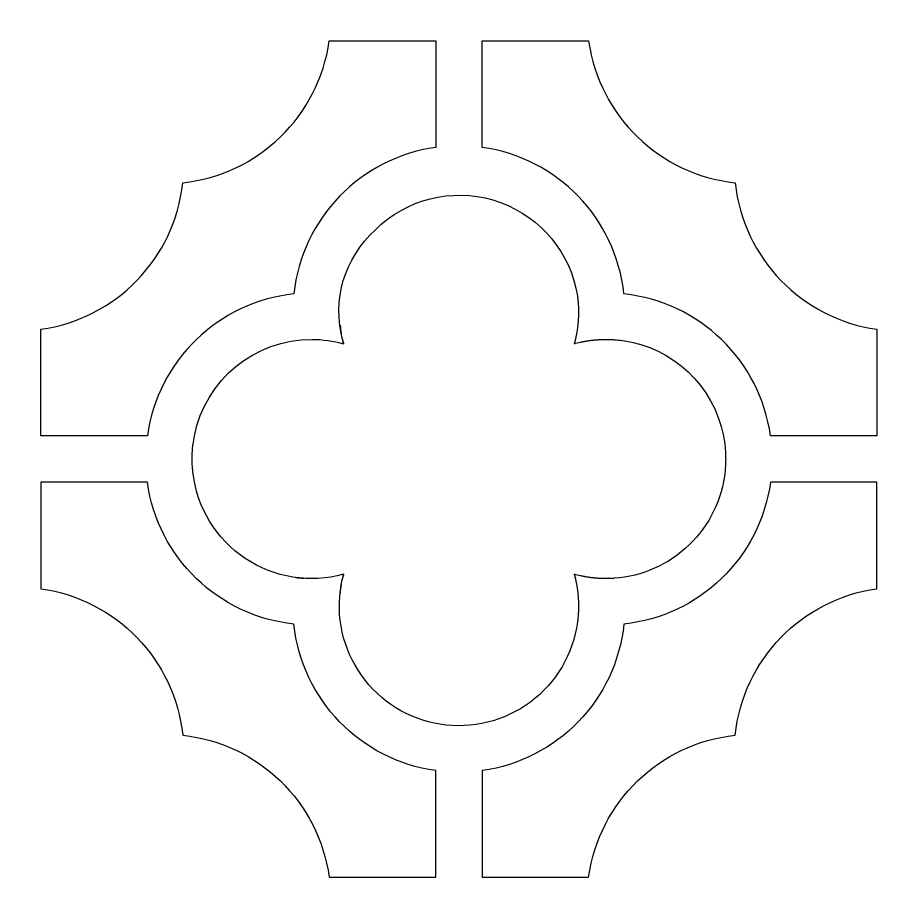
# Model space of a CAD drawing. Header units: centimetres. Extents: x -7.4 to -1.5, y -9 to 2.2.
# Drawn here: x -4.47 to -2.497, y -5.4 to -3.383 of the extents above; entities that cross this region are included whole.
import ezdxf

# ---------------------------------------------------------------- set-up
doc = ezdxf.new("R2010")
doc.units = ezdxf.units.CM
doc.header["$MEASUREMENT"] = 0
doc.layers.add('layer 1', color=7, linetype='Continuous')

msp = doc.modelspace()

# ---------------------------------------------------------------- linework, layer by layer
at = {"layer": 'layer 1', "color": 250}
for points, knots in [([(-7.43951, 2.23468), (-7.43951, 2.23468), (-7.33331, 2.23468), (-7.33331, 2.23468), (-7.33331, 2.23468), (-7.33331, 2.23468), (-1.60574, 2.23468), (-1.60574, 2.23468), (-1.60574, 2.23468), (-1.60574, 2.23468), (-1.49953, 2.23468), (-1.49953, 2.23468), (-1.49953, 2.23468), (-1.49953, 2.23468), (-1.49953, 2.12848), (-1.49953, 2.12848), (-1.49953, 2.12848), (-1.49953, 2.12848), (-1.49953, -8.89401), (-1.49953, -8.89401), (-1.49953, -8.89401), (-1.49953, -8.89401), (-1.49953, -9.00021), (-1.49953, -9.00021), (-1.49953, -9.00021), (-1.49953, -9.00021), (-1.60574, -9.00021), (-1.60574, -9.00021), (-1.60574, -9.00021), (-1.60574, -9.00021), (-7.33331, -9.00021), (-7.33331, -9.00021), (-7.33331, -9.00021), (-7.33331, -9.00021), (-7.43951, -9.00021), (-7.43951, -9.00021), (-7.43951, -9.00021), (-7.43951, -9.00021), (-7.43951, -8.89401), (-7.43951, -8.89401), (-7.43951, -8.89401), (-7.43951, -8.89401), (-7.43951, 2.12848), (-7.43951, 2.12848), (-7.43951, 2.12848), (-7.43951, 2.12848), (-7.43951, 2.23468), (-7.43951, 2.23468)], [0, 0, 0, 0, 0.0769231, 0.0769231, 0.0769231, 0.0769231, 0.1538462, 0.1538462, 0.1538462, 0.1538462, 0.2307692, 0.2307692, 0.2307692, 0.2307692, 0.3076923, 0.3076923, 0.3076923, 0.3076923, 0.3846154, 0.3846154, 0.3846154, 0.3846154, 0.4615385, 0.4615385, 0.4615385, 0.4615385, 0.5384615, 0.5384615, 0.5384615, 0.5384615, 0.6153846, 0.6153846, 0.6153846, 0.6153846, 0.6923077, 0.6923077, 0.6923077, 0.6923077, 0.7692308, 0.7692308, 0.7692308, 0.7692308, 0.8461538, 0.8461538, 0.8461538, 0.8461538, 1, 1, 1, 1]), ([(-3.51377, -3.43586), (-3.51377, -3.43586), (-3.59491, -3.43586), (-3.59491, -3.43586), (-3.59491, -3.43586), (-3.59491, -3.43586), (-3.63364, -3.43586), (-3.63364, -3.43586), (-3.63364, -3.43586), (-3.63364, -3.43586), (-3.66292, -3.43586), (-3.66292, -3.43586), (-3.66292, -3.43586), (-3.66292, -3.43586), (-3.75721, -3.43586), (-3.75721, -3.43586), (-3.75721, -3.43586), (-3.78127, -3.60787), (-3.91948, -3.74153), (-4.09216, -3.76014), (-4.09216, -3.76014), (-4.11063, -3.93283), (-4.24444, -4.07089), (-4.41642, -4.09507), (-4.41642, -4.09507), (-4.41642, -4.09507), (-4.41642, -4.14636), (-4.41642, -4.14636), (-4.41642, -4.14636), (-4.41642, -4.14636), (-4.41642, -4.17248), (-4.41642, -4.17248), (-4.41642, -4.17248), (-4.41642, -4.17248), (-4.41642, -4.24989), (-4.41642, -4.24989), (-4.41642, -4.24989), (-4.41642, -4.24989), (-4.41642, -4.33851), (-4.41642, -4.33851), (-4.41642, -4.33851), (-4.41642, -4.33851), (-4.26742, -4.33851), (-4.26742, -4.33851), (-4.26742, -4.33851), (-4.26742, -4.33851), (-4.173, -4.33851), (-4.173, -4.33851), (-4.173, -4.33851), (-4.14896, -4.16649), (-4.01074, -4.03282), (-3.83806, -4.01422), (-3.83806, -4.01422), (-3.81958, -3.84153), (-3.68576, -3.70347), (-3.51377, -3.67929), (-3.51377, -3.67929), (-3.51377, -3.67929), (-3.51377, -3.43586), (-3.51377, -3.43586)], [0, 0, 0, 0, 0.0625, 0.0625, 0.0625, 0.0625, 0.125, 0.125, 0.125, 0.125, 0.1875, 0.1875, 0.1875, 0.1875, 0.25, 0.25, 0.25, 0.25, 0.3125, 0.3125, 0.3125, 0.3125, 0.375, 0.375, 0.375, 0.375, 0.4375, 0.4375, 0.4375, 0.4375, 0.5, 0.5, 0.5, 0.5, 0.5625, 0.5625, 0.5625, 0.5625, 0.625, 0.625, 0.625, 0.625, 0.6875, 0.6875, 0.6875, 0.6875, 0.75, 0.75, 0.75, 0.75, 0.8125, 0.8125, 0.8125, 0.8125, 0.875, 0.875, 0.875, 0.875, 1, 1, 1, 1]), ([(-3.16414, -3.43586), (-3.16414, -3.43586), (-3.2153, -3.43586), (-3.2153, -3.43586), (-3.2153, -3.43586), (-3.2153, -3.43586), (-3.28772, -3.43586), (-3.28772, -3.43586), (-3.28772, -3.43586), (-3.28772, -3.43586), (-3.34195, -3.43586), (-3.34195, -3.43586), (-3.34195, -3.43586), (-3.34195, -3.43586), (-3.40757, -3.43586), (-3.40757, -3.43586), (-3.40757, -3.43586), (-3.40757, -3.43586), (-3.40757, -3.6793), (-3.40757, -3.6793), (-3.40757, -3.6793), (-3.23556, -3.70334), (-3.1019, -3.84155), (-3.08331, -4.01422), (-3.08331, -4.01422), (-2.91061, -4.03271), (-2.77255, -4.16652), (-2.74836, -4.33851), (-2.74836, -4.33851), (-2.74836, -4.33851), (-2.62664, -4.33851), (-2.62664, -4.33851), (-2.62664, -4.33851), (-2.62664, -4.33851), (-2.50493, -4.33851), (-2.50493, -4.33851), (-2.50493, -4.33851), (-2.50493, -4.33851), (-2.50493, -4.24989), (-2.50493, -4.24989), (-2.50493, -4.24989), (-2.50493, -4.24989), (-2.50493, -4.17249), (-2.50493, -4.17249), (-2.50493, -4.17249), (-2.50493, -4.17249), (-2.50493, -4.14635), (-2.50493, -4.14635), (-2.50493, -4.14635), (-2.50493, -4.14635), (-2.50493, -4.09509), (-2.50493, -4.09509), (-2.50493, -4.09509), (-2.67693, -4.07103), (-2.81059, -3.93282), (-2.8292, -3.76014), (-2.8292, -3.76014), (-3.00189, -3.74166), (-3.13995, -3.60785), (-3.16414, -3.43586), (-3.16414, -3.43586), (-3.16414, -3.43586), (-3.16414, -3.43586), (-3.16414, -3.43586)], [0, 0, 0, 0, 0.0588235, 0.0588235, 0.0588235, 0.0588235, 0.1176471, 0.1176471, 0.1176471, 0.1176471, 0.1764706, 0.1764706, 0.1764706, 0.1764706, 0.2352941, 0.2352941, 0.2352941, 0.2352941, 0.2941176, 0.2941176, 0.2941176, 0.2941176, 0.3529412, 0.3529412, 0.3529412, 0.3529412, 0.4117647, 0.4117647, 0.4117647, 0.4117647, 0.4705882, 0.4705882, 0.4705882, 0.4705882, 0.5294118, 0.5294118, 0.5294118, 0.5294118, 0.5882353, 0.5882353, 0.5882353, 0.5882353, 0.6470588, 0.6470588, 0.6470588, 0.6470588, 0.7058824, 0.7058824, 0.7058824, 0.7058824, 0.7647059, 0.7647059, 0.7647059, 0.7647059, 0.8235294, 0.8235294, 0.8235294, 0.8235294, 0.8823529, 0.8823529, 0.8823529, 0.8823529, 1, 1, 1, 1]), ([(-4.06534, -4.33851), (-4.06662, -4.34498), (-4.06765, -4.3515), (-4.06846, -4.35805), (-4.06846, -4.35805), (-4.06846, -4.35805), (-4.06864, -4.35969), (-4.06864, -4.35969), (-4.06864, -4.35969), (-4.06864, -4.35969), (-4.06883, -4.36135), (-4.06883, -4.36135), (-4.06883, -4.36135), (-4.06883, -4.36135), (-4.06949, -4.36791), (-4.06949, -4.36791), (-4.06949, -4.36791), (-4.06949, -4.36791), (-4.06987, -4.37298), (-4.06987, -4.37298), (-4.06987, -4.37298), (-4.06987, -4.37298), (-4.06999, -4.37467), (-4.06999, -4.37467), (-4.06999, -4.37467), (-4.06999, -4.37467), (-4.07018, -4.37802), (-4.07018, -4.37802), (-4.07018, -4.37802), (-4.07018, -4.37802), (-4.07025, -4.37973), (-4.07025, -4.37973), (-4.07025, -4.37973), (-4.07025, -4.37973), (-4.07033, -4.38189), (-4.07033, -4.38189), (-4.07033, -4.38189), (-4.07033, -4.38189), (-4.07036, -4.38311), (-4.07036, -4.38311), (-4.07036, -4.38311), (-4.07036, -4.38311), (-4.07043, -4.38453), (-4.07043, -4.38453), (-4.07043, -4.38453), (-4.07043, -4.38453), (-4.07045, -4.38625), (-4.07045, -4.38625), (-4.07045, -4.38625), (-4.07045, -4.38625), (-4.07046, -4.38733), (-4.07046, -4.38733), (-4.07046, -4.38733), (-4.07046, -4.38733), (-4.07049, -4.38902), (-4.07049, -4.38902), (-4.07049, -4.38902), (-4.07049, -4.38902), (-4.0705, -4.39074), (-4.0705, -4.39074), (-4.0705, -4.39074), (-4.0705, -4.39074), (-4.0705, -4.39243), (-4.0705, -4.39243), (-4.0705, -4.39243), (-4.0705, -4.39243), (-4.07049, -4.39412), (-4.07049, -4.39412), (-4.07049, -4.39412), (-4.07049, -4.39412), (-4.07047, -4.39555), (-4.07047, -4.39555), (-4.07047, -4.39555), (-4.07047, -4.39555), (-4.07046, -4.39667), (-4.07046, -4.39667), (-4.07046, -4.39667), (-4.07046, -4.39667), (-4.07043, -4.39838), (-4.07043, -4.39838), (-4.07043, -4.39838), (-4.07043, -4.39838), (-4.07036, -4.40007), (-4.07036, -4.40007), (-4.07036, -4.40007), (-4.07036, -4.40007), (-4.07033, -4.40131), (-4.07033, -4.40131), (-4.07033, -4.40131), (-4.07033, -4.40131), (-4.07029, -4.40259), (-4.07029, -4.40259), (-4.07029, -4.40259), (-4.07029, -4.40259), (-4.07022, -4.40427), (-4.07022, -4.40427), (-4.07022, -4.40427), (-4.07022, -4.40427), (-4.06999, -4.40847), (-4.06999, -4.40847), (-4.06999, -4.40847), (-4.06999, -4.40847), (-4.06987, -4.41016), (-4.06987, -4.41016), (-4.06987, -4.41016), (-4.06987, -4.41016), (-4.06956, -4.41433), (-4.06956, -4.41433), (-4.06956, -4.41433), (-4.0693, -4.41738), (-4.06899, -4.42042), (-4.06864, -4.42347), (-4.06864, -4.42347), (-4.06864, -4.42347), (-4.06846, -4.42513), (-4.06846, -4.42513), (-4.06846, -4.42513), (-4.05878, -4.50407), (-4.0152, -4.57483), (-3.94904, -4.61896), (-3.94904, -4.61896), (-3.88288, -4.66307), (-3.80091, -4.67629), (-3.72426, -4.65515), (-3.72426, -4.65515), (-3.72426, -4.65515), (-3.72557, -4.66008), (-3.72557, -4.66008), (-3.72557, -4.66008), (-3.72557, -4.66008), (-3.72426, -4.65513), (-3.72426, -4.65513), (-3.72426, -4.65513), (-3.72612, -4.66206), (-3.72774, -4.66905), (-3.7291, -4.6761), (-3.7291, -4.6761), (-3.73048, -4.68325), (-3.73157, -4.69045), (-3.73238, -4.69768), (-3.73238, -4.69768), (-3.73167, -4.69135), (-3.73075, -4.68504), (-3.72962, -4.67878), (-3.72962, -4.67878), (-3.74276, -4.75125), (-3.72615, -4.82597), (-3.68351, -4.88603), (-3.68351, -4.88603), (-3.64089, -4.94611), (-3.57621, -4.98641), (-3.50346, -4.99793), (-3.50346, -4.99793), (-3.43068, -5.00945), (-3.35634, -4.99112), (-3.29726, -4.94708), (-3.29726, -4.94708), (-3.23819, -4.90304), (-3.19943, -4.83738), (-3.1897, -4.76434), (-3.1897, -4.76434), (-3.1897, -4.76434), (-3.18954, -4.76319), (-3.18954, -4.76319), (-3.18954, -4.76319), (-3.18954, -4.76319), (-3.18942, -4.76203), (-3.18942, -4.76203), (-3.18942, -4.76203), (-3.18942, -4.76203), (-3.18912, -4.75971), (-3.18912, -4.75971), (-3.18912, -4.75971), (-3.18912, -4.75971), (-3.18893, -4.75797), (-3.18893, -4.75797), (-3.18893, -4.75797), (-3.18893, -4.75797), (-3.18879, -4.75683), (-3.18879, -4.75683), (-3.18879, -4.75683), (-3.18879, -4.75683), (-3.18863, -4.75508), (-3.18863, -4.75508), (-3.18863, -4.75508), (-3.18863, -4.75508), (-3.18849, -4.75359), (-3.18849, -4.75359), (-3.18849, -4.75359), (-3.18849, -4.75359), (-3.18836, -4.75218), (-3.18836, -4.75218), (-3.18836, -4.75218), (-3.18836, -4.75218), (-3.18827, -4.751), (-3.18827, -4.751), (-3.18827, -4.751), (-3.18827, -4.751), (-3.18818, -4.75002), (-3.18818, -4.75002), (-3.18818, -4.75002), (-3.18818, -4.75002), (-3.18808, -4.74867), (-3.18808, -4.74867), (-3.18808, -4.74867), (-3.18808, -4.74867), (-3.18772, -4.74341), (-3.18772, -4.74341), (-3.18772, -4.74341), (-3.18772, -4.74341), (-3.18766, -4.74223), (-3.18766, -4.74223), (-3.18766, -4.74223), (-3.18766, -4.74223), (-3.18762, -4.74106), (-3.18762, -4.74106), (-3.18762, -4.74106), (-3.18762, -4.74106), (-3.18755, -4.73988), (-3.18755, -4.73988), (-3.18755, -4.73988), (-3.18755, -4.73988), (-3.18751, -4.73871), (-3.18751, -4.73871), (-3.18751, -4.73871), (-3.18751, -4.73871), (-3.18744, -4.73697), (-3.18744, -4.73697), (-3.18744, -4.73697), (-3.18744, -4.73697), (-3.18734, -4.73306), (-3.18734, -4.73306), (-3.18734, -4.73306), (-3.18734, -4.73306), (-3.18732, -4.73157), (-3.18732, -4.73157), (-3.18732, -4.73157), (-3.18732, -4.73157), (-3.1873, -4.72979), (-3.1873, -4.72979), (-3.1873, -4.72979), (-3.1873, -4.72979), (-3.18728, -4.72804), (-3.18728, -4.72804), (-3.18728, -4.72804), (-3.18728, -4.72804), (-3.1873, -4.72685), (-3.1873, -4.72685), (-3.1873, -4.72685), (-3.1873, -4.72685), (-3.1873, -4.72568), (-3.1873, -4.72568), (-3.1873, -4.72568), (-3.1873, -4.72568), (-3.18732, -4.7245), (-3.18732, -4.7245), (-3.18732, -4.7245), (-3.18732, -4.7245), (-3.18732, -4.72332), (-3.18732, -4.72332), (-3.18732, -4.72332), (-3.18732, -4.72332), (-3.18736, -4.72213), (-3.18736, -4.72213), (-3.18736, -4.72213), (-3.18736, -4.72213), (-3.18739, -4.72095), (-3.18739, -4.72095), (-3.18739, -4.72095), (-3.18739, -4.72095), (-3.18742, -4.71978), (-3.18742, -4.71978), (-3.18742, -4.71978), (-3.18742, -4.71978), (-3.18744, -4.71861), (-3.18744, -4.71861), (-3.18744, -4.71861), (-3.18744, -4.71861), (-3.18751, -4.71743), (-3.18751, -4.71743), (-3.18751, -4.71743), (-3.18751, -4.71743), (-3.18755, -4.71626), (-3.18755, -4.71626), (-3.18755, -4.71626), (-3.18755, -4.71626), (-3.18762, -4.71507), (-3.18762, -4.71507), (-3.18762, -4.71507), (-3.18762, -4.71507), (-3.18766, -4.71392), (-3.18766, -4.71392), (-3.18766, -4.71392), (-3.18766, -4.71392), (-3.18772, -4.71274), (-3.18772, -4.71274), (-3.18772, -4.71274), (-3.18772, -4.71274), (-3.18779, -4.71158), (-3.18779, -4.71158), (-3.18779, -4.71158), (-3.18779, -4.71158), (-3.18786, -4.7104), (-3.18786, -4.7104), (-3.18786, -4.7104), (-3.18786, -4.7104), (-3.18793, -4.70926), (-3.18793, -4.70926), (-3.18793, -4.70926), (-3.18793, -4.70926), (-3.18801, -4.70807), (-3.18801, -4.70807), (-3.18801, -4.70807), (-3.18801, -4.70807), (-3.1881, -4.70693), (-3.1881, -4.70693), (-3.1881, -4.70693), (-3.1881, -4.70693), (-3.1882, -4.70576), (-3.1882, -4.70576), (-3.1882, -4.70576), (-3.1882, -4.70576), (-3.1883, -4.7046), (-3.1883, -4.7046), (-3.1883, -4.7046), (-3.1883, -4.7046), (-3.18841, -4.70342), (-3.18841, -4.70342), (-3.18841, -4.70342), (-3.18841, -4.70342), (-3.18851, -4.70228), (-3.18851, -4.70228), (-3.18851, -4.70228), (-3.18851, -4.70228), (-3.18862, -4.70113), (-3.18862, -4.70113), (-3.18862, -4.70113), (-3.18862, -4.70113), (-3.18871, -4.69998), (-3.18871, -4.69998), (-3.18871, -4.69998), (-3.18871, -4.69998), (-3.18884, -4.69882), (-3.18884, -4.69882), (-3.18884, -4.69882), (-3.18884, -4.69882), (-3.18896, -4.69768), (-3.18896, -4.69768), (-3.18896, -4.69768), (-3.19055, -4.6833), (-3.19328, -4.66908), (-3.19715, -4.65513), (-3.19715, -4.65513), (-3.19242, -4.65641), (-3.18765, -4.65758), (-3.18287, -4.65864), (-3.18287, -4.65864), (-3.18287, -4.65864), (-3.18175, -4.65889), (-3.18175, -4.65889), (-3.18175, -4.65889), (-3.18175, -4.65889), (-3.18064, -4.65911), (-3.18064, -4.65911), (-3.18064, -4.65911), (-3.18064, -4.65911), (-3.17952, -4.65937), (-3.17952, -4.65937), (-3.17952, -4.65937), (-3.17952, -4.65937), (-3.17842, -4.65958), (-3.17842, -4.65958), (-3.17842, -4.65958), (-3.17842, -4.65958), (-3.1773, -4.6598), (-3.1773, -4.6598), (-3.1773, -4.6598), (-3.1773, -4.6598), (-3.17619, -4.66001), (-3.17619, -4.66001), (-3.17619, -4.66001), (-3.17619, -4.66001), (-3.17505, -4.66023), (-3.17505, -4.66023), (-3.17505, -4.66023), (-3.17505, -4.66023), (-3.17394, -4.66043), (-3.17394, -4.66043), (-3.17394, -4.66043), (-3.17394, -4.66043), (-3.17282, -4.66065), (-3.17282, -4.66065), (-3.17282, -4.66065), (-3.17282, -4.66065), (-3.1717, -4.66084), (-3.1717, -4.66084), (-3.1717, -4.66084), (-3.1717, -4.66084), (-3.17055, -4.66105), (-3.17055, -4.66105), (-3.17055, -4.66105), (-3.17055, -4.66105), (-3.16944, -4.66122), (-3.16944, -4.66122), (-3.16944, -4.66122), (-3.16944, -4.66122), (-3.16828, -4.66142), (-3.16828, -4.66142), (-3.16828, -4.66142), (-3.16828, -4.66142), (-3.16717, -4.66159), (-3.16717, -4.66159), (-3.16717, -4.66159), (-3.16717, -4.66159), (-3.16603, -4.66179), (-3.16603, -4.66179), (-3.16603, -4.66179), (-3.16603, -4.66179), (-3.16491, -4.66195), (-3.16491, -4.66195), (-3.16491, -4.66195), (-3.16491, -4.66195), (-3.16375, -4.66212), (-3.16375, -4.66212), (-3.16375, -4.66212), (-3.16375, -4.66212), (-3.1626, -4.66228), (-3.1626, -4.66228), (-3.1626, -4.66228), (-3.1626, -4.66228), (-3.16147, -4.66246), (-3.16147, -4.66246), (-3.16147, -4.66246), (-3.16147, -4.66246), (-3.16034, -4.66259), (-3.16034, -4.66259), (-3.16034, -4.66259), (-3.16034, -4.66259), (-3.15919, -4.66275), (-3.15919, -4.66275), (-3.15919, -4.66275), (-3.15919, -4.66275), (-3.15804, -4.66289), (-3.15804, -4.66289), (-3.15804, -4.66289), (-3.15804, -4.66289), (-3.1569, -4.66304), (-3.1569, -4.66304), (-3.1569, -4.66304), (-3.1569, -4.66304), (-3.15575, -4.66317), (-3.15575, -4.66317), (-3.15575, -4.66317), (-3.15575, -4.66317), (-3.1546, -4.66331), (-3.1546, -4.66331), (-3.1546, -4.66331), (-3.1546, -4.66331), (-3.15346, -4.66344), (-3.15346, -4.66344), (-3.15346, -4.66344), (-3.15346, -4.66344), (-3.15229, -4.66355), (-3.15229, -4.66355), (-3.15229, -4.66355), (-3.15229, -4.66355), (-3.15115, -4.66366), (-3.15115, -4.66366), (-3.15115, -4.66366), (-3.15115, -4.66366), (-3.15001, -4.66377), (-3.15001, -4.66377), (-3.15001, -4.66377), (-3.15001, -4.66377), (-3.14885, -4.66387), (-3.14885, -4.66387), (-3.14885, -4.66387), (-3.14885, -4.66387), (-3.14768, -4.66399), (-3.14768, -4.66399), (-3.14768, -4.66399), (-3.14768, -4.66399), (-3.14653, -4.66408), (-3.14653, -4.66408), (-3.14653, -4.66408), (-3.14653, -4.66408), (-3.14536, -4.66417), (-3.14536, -4.66417), (-3.14536, -4.66417), (-3.14536, -4.66417), (-3.14421, -4.66427), (-3.14421, -4.66427), (-3.14421, -4.66427), (-3.14421, -4.66427), (-3.14302, -4.66435), (-3.14302, -4.66435), (-3.14302, -4.66435), (-3.14302, -4.66435), (-3.14188, -4.66443), (-3.14188, -4.66443), (-3.14188, -4.66443), (-3.14188, -4.66443), (-3.1407, -4.66449), (-3.1407, -4.66449), (-3.1407, -4.66449), (-3.1407, -4.66449), (-3.13954, -4.66456), (-3.13954, -4.66456), (-3.13954, -4.66456), (-3.13954, -4.66456), (-3.13837, -4.66462), (-3.13837, -4.66462), (-3.13837, -4.66462), (-3.13837, -4.66462), (-3.13721, -4.66466), (-3.13721, -4.66466), (-3.13721, -4.66466), (-3.13721, -4.66466), (-3.13603, -4.66473), (-3.13603, -4.66473), (-3.13603, -4.66473), (-3.13603, -4.66473), (-3.13485, -4.66477), (-3.13485, -4.66477), (-3.13485, -4.66477), (-3.13485, -4.66477), (-3.13367, -4.66483), (-3.13367, -4.66483), (-3.13367, -4.66483), (-3.13367, -4.66483), (-3.13251, -4.66487), (-3.13251, -4.66487), (-3.13251, -4.66487), (-3.13251, -4.66487), (-3.13132, -4.6649), (-3.13132, -4.6649), (-3.13132, -4.6649), (-3.13132, -4.6649), (-3.13014, -4.66491), (-3.13014, -4.66491), (-3.13014, -4.66491), (-3.13014, -4.66491), (-3.12896, -4.66495), (-3.12896, -4.66495), (-3.12896, -4.66495), (-3.12896, -4.66495), (-3.12779, -4.66495), (-3.12779, -4.66495), (-3.12779, -4.66495), (-3.12779, -4.66495), (-3.12661, -4.66498), (-3.12661, -4.66498), (-3.12661, -4.66498), (-3.12661, -4.66498), (-3.12543, -4.66498), (-3.12543, -4.66498), (-3.12543, -4.66498), (-3.12543, -4.66498), (-3.12424, -4.66501), (-3.12424, -4.66501), (-3.12424, -4.66501), (-3.12424, -4.66501), (-3.12307, -4.66498), (-3.12307, -4.66498), (-3.12307, -4.66498), (-3.12307, -4.66498), (-3.12163, -4.66498), (-3.12163, -4.66498), (-3.12163, -4.66498), (-3.12163, -4.66498), (-3.1201, -4.66495), (-3.1201, -4.66495), (-3.1201, -4.66495), (-3.1201, -4.66495), (-3.11505, -4.66483), (-3.11505, -4.66483), (-3.11505, -4.66483), (-3.11505, -4.66483), (-3.11358, -4.66476), (-3.11358, -4.66476), (-3.11358, -4.66476), (-3.11358, -4.66476), (-3.10831, -4.6645), (-3.10831, -4.6645), (-3.10831, -4.6645), (-3.10831, -4.6645), (-3.10714, -4.66443), (-3.10714, -4.66443), (-3.10714, -4.66443), (-3.10714, -4.66443), (-3.10595, -4.66436), (-3.10595, -4.66436), (-3.10595, -4.66436), (-3.04157, -4.65993), (-2.98083, -4.63296), (-2.93438, -4.58815), (-2.93438, -4.58815), (-2.88792, -4.54333), (-2.85883, -4.48355), (-2.85227, -4.41932), (-2.85227, -4.41932), (-2.85227, -4.41932), (-2.85189, -4.41517), (-2.85189, -4.41517), (-2.85189, -4.41517), (-2.85153, -4.41083), (-2.85127, -4.4065), (-2.85107, -4.40216), (-2.85107, -4.40216), (-2.85107, -4.40216), (-2.85103, -4.4009), (-2.85103, -4.4009), (-2.85103, -4.4009), (-2.85103, -4.4009), (-2.85097, -4.3992), (-2.85097, -4.3992), (-2.85097, -4.3992), (-2.85097, -4.3992), (-2.8509, -4.3968), (-2.8509, -4.3968), (-2.8509, -4.3968), (-2.8509, -4.3968), (-2.85089, -4.39548), (-2.85089, -4.39548), (-2.85089, -4.39548), (-2.85089, -4.39548), (-2.85087, -4.39412), (-2.85087, -4.39412), (-2.85087, -4.39412), (-2.85087, -4.39412), (-2.85086, -4.39243), (-2.85086, -4.39243), (-2.85086, -4.39243), (-2.85086, -4.39243), (-2.85086, -4.39074), (-2.85086, -4.39074), (-2.85086, -4.39074), (-2.85086, -4.39074), (-2.85087, -4.38902), (-2.85087, -4.38902), (-2.85087, -4.38902), (-2.85087, -4.38902), (-2.85089, -4.38765), (-2.85089, -4.38765), (-2.85089, -4.38765), (-2.85089, -4.38765), (-2.8509, -4.38648), (-2.8509, -4.38648), (-2.8509, -4.38648), (-2.8509, -4.38648), (-2.85094, -4.38482), (-2.85094, -4.38482), (-2.85094, -4.38482), (-2.85094, -4.38482), (-2.851, -4.38311), (-2.851, -4.38311), (-2.851, -4.38311), (-2.851, -4.38311), (-2.85103, -4.38196), (-2.85103, -4.38196), (-2.85103, -4.38196), (-2.85121, -4.37785), (-2.85145, -4.37374), (-2.85176, -4.36964), (-2.85176, -4.36964), (-2.85176, -4.36964), (-2.85189, -4.36799), (-2.85189, -4.36799), (-2.85189, -4.36799), (-2.85189, -4.36799), (-2.85218, -4.36467), (-2.85218, -4.36467), (-2.85218, -4.36467), (-2.8531, -4.3559), (-2.85438, -4.34717), (-2.85603, -4.33851), (-2.85603, -4.33851), (-2.87862, -4.22403), (-2.97126, -4.13656), (-3.08687, -4.12078), (-3.08687, -4.12078), (-3.09292, -4.11996), (-3.099, -4.11933), (-3.10509, -4.11891), (-3.10509, -4.11891), (-3.10509, -4.11891), (-3.10652, -4.11881), (-3.10652, -4.11881), (-3.10652, -4.11881), (-3.10652, -4.11881), (-3.10771, -4.11873), (-3.10771, -4.11873), (-3.10771, -4.11873), (-3.10771, -4.11873), (-3.11358, -4.11845), (-3.11358, -4.11845), (-3.11358, -4.11845), (-3.11358, -4.11845), (-3.11505, -4.11838), (-3.11505, -4.11838), (-3.11505, -4.11838), (-3.11505, -4.11838), (-3.11922, -4.11827), (-3.11922, -4.11827), (-3.11922, -4.11827), (-3.11922, -4.11827), (-3.1207, -4.11826), (-3.1207, -4.11826), (-3.1207, -4.11826), (-3.1207, -4.11826), (-3.12249, -4.11823), (-3.12249, -4.11823), (-3.12249, -4.11823), (-3.12249, -4.11823), (-3.12424, -4.11821), (-3.12424, -4.11821), (-3.12424, -4.11821), (-3.12424, -4.11821), (-3.12543, -4.11823), (-3.12543, -4.11823), (-3.12543, -4.11823), (-3.12543, -4.11823), (-3.12661, -4.11823), (-3.12661, -4.11823), (-3.12661, -4.11823), (-3.12661, -4.11823), (-3.12779, -4.11826), (-3.12779, -4.11826), (-3.12779, -4.11826), (-3.12779, -4.11826), (-3.12896, -4.11826), (-3.12896, -4.11826), (-3.12896, -4.11826), (-3.12896, -4.11826), (-3.13014, -4.11828), (-3.13014, -4.11828), (-3.13014, -4.11828), (-3.13014, -4.11828), (-3.13132, -4.11831), (-3.13132, -4.11831), (-3.13132, -4.11831), (-3.13132, -4.11831), (-3.13251, -4.11834), (-3.13251, -4.11834), (-3.13251, -4.11834), (-3.13251, -4.11834), (-3.13367, -4.11838), (-3.13367, -4.11838), (-3.13367, -4.11838), (-3.13367, -4.11838), (-3.13485, -4.11844), (-3.13485, -4.11844), (-3.13485, -4.11844), (-3.13485, -4.11844), (-3.13603, -4.11849), (-3.13603, -4.11849), (-3.13603, -4.11849), (-3.13603, -4.11849), (-3.13721, -4.11854), (-3.13721, -4.11854), (-3.13721, -4.11854), (-3.13721, -4.11854), (-3.13837, -4.11858), (-3.13837, -4.11858), (-3.13837, -4.11858), (-3.13837, -4.11858), (-3.13954, -4.11865), (-3.13954, -4.11865), (-3.13954, -4.11865), (-3.13954, -4.11865), (-3.14069, -4.11871), (-3.14069, -4.11871), (-3.14069, -4.11871), (-3.14069, -4.11871), (-3.14187, -4.11879), (-3.14187, -4.11879), (-3.14187, -4.11879), (-3.14187, -4.11879), (-3.14302, -4.11885), (-3.14302, -4.11885), (-3.14302, -4.11885), (-3.14302, -4.11885), (-3.14419, -4.11895), (-3.14419, -4.11895), (-3.14419, -4.11895), (-3.14419, -4.11895), (-3.14534, -4.11904), (-3.14534, -4.11904), (-3.14534, -4.11904), (-3.14534, -4.11904), (-3.14652, -4.11912), (-3.14652, -4.11912), (-3.14652, -4.11912), (-3.14652, -4.11912), (-3.14767, -4.11922), (-3.14767, -4.11922), (-3.14767, -4.11922), (-3.14767, -4.11922), (-3.14884, -4.11934), (-3.14884, -4.11934), (-3.14884, -4.11934), (-3.14884, -4.11934), (-3.14997, -4.11943), (-3.14997, -4.11943), (-3.14997, -4.11943), (-3.14997, -4.11943), (-3.15113, -4.11955), (-3.15113, -4.11955), (-3.15113, -4.11955), (-3.15113, -4.11955), (-3.15228, -4.11965), (-3.15228, -4.11965), (-3.15228, -4.11965), (-3.15228, -4.11965), (-3.15343, -4.11977), (-3.15343, -4.11977), (-3.15343, -4.11977), (-3.15343, -4.11977), (-3.15459, -4.11991), (-3.15459, -4.11991), (-3.15459, -4.11991), (-3.15459, -4.11991), (-3.15572, -4.12004), (-3.15572, -4.12004), (-3.15572, -4.12004), (-3.15572, -4.12004), (-3.15687, -4.12017), (-3.15687, -4.12017), (-3.15687, -4.12017), (-3.15687, -4.12017), (-3.15803, -4.12032), (-3.15803, -4.12032), (-3.15803, -4.12032), (-3.15803, -4.12032), (-3.15916, -4.12046), (-3.15916, -4.12046), (-3.15916, -4.12046), (-3.15916, -4.12046), (-3.16031, -4.12061), (-3.16031, -4.12061), (-3.16031, -4.12061), (-3.16031, -4.12061), (-3.16143, -4.12074), (-3.16143, -4.12074), (-3.16143, -4.12074), (-3.16143, -4.12074), (-3.16258, -4.12092), (-3.16258, -4.12092), (-3.16258, -4.12092), (-3.16258, -4.12092), (-3.16372, -4.12108), (-3.16372, -4.12108), (-3.16372, -4.12108), (-3.16372, -4.12108), (-3.16487, -4.12127), (-3.16487, -4.12127), (-3.16487, -4.12127), (-3.16487, -4.12127), (-3.166, -4.12142), (-3.166, -4.12142), (-3.166, -4.12142), (-3.166, -4.12142), (-3.16714, -4.12161), (-3.16714, -4.12161), (-3.16714, -4.12161), (-3.16714, -4.12161), (-3.16826, -4.1218), (-3.16826, -4.1218), (-3.16826, -4.1218), (-3.16826, -4.1218), (-3.1694, -4.12198), (-3.1694, -4.12198), (-3.1694, -4.12198), (-3.1694, -4.12198), (-3.17051, -4.12215), (-3.17051, -4.12215), (-3.17051, -4.12215), (-3.17051, -4.12215), (-3.17167, -4.12237), (-3.17167, -4.12237), (-3.17167, -4.12237), (-3.17167, -4.12237), (-3.17278, -4.12255), (-3.17278, -4.12255), (-3.17278, -4.12255), (-3.17278, -4.12255), (-3.17391, -4.12278), (-3.17391, -4.12278), (-3.17391, -4.12278), (-3.17391, -4.12278), (-3.17502, -4.12297), (-3.17502, -4.12297), (-3.17502, -4.12297), (-3.17502, -4.12297), (-3.17614, -4.1232), (-3.17614, -4.1232), (-3.17614, -4.1232), (-3.17614, -4.1232), (-3.17725, -4.1234), (-3.17725, -4.1234), (-3.17725, -4.1234), (-3.17725, -4.1234), (-3.17836, -4.12363), (-3.17836, -4.12363), (-3.17836, -4.12363), (-3.17836, -4.12363), (-3.17948, -4.12384), (-3.17948, -4.12384), (-3.17948, -4.12384), (-3.17948, -4.12384), (-3.1806, -4.12409), (-3.1806, -4.12409), (-3.1806, -4.12409), (-3.1806, -4.12409), (-3.18172, -4.12432), (-3.18172, -4.12432), (-3.18172, -4.12432), (-3.18172, -4.12432), (-3.18283, -4.12458), (-3.18283, -4.12458), (-3.18283, -4.12458), (-3.18761, -4.12561), (-3.19237, -4.12677), (-3.19709, -4.12807), (-3.19709, -4.12807), (-3.19328, -4.11412), (-3.19056, -4.09989), (-3.18897, -4.08552), (-3.18897, -4.08552), (-3.18897, -4.08552), (-3.18885, -4.08438), (-3.18885, -4.08438), (-3.18885, -4.08438), (-3.18885, -4.08438), (-3.18873, -4.08323), (-3.18873, -4.08323), (-3.18873, -4.08323), (-3.18873, -4.08323), (-3.18863, -4.08207), (-3.18863, -4.08207), (-3.18863, -4.08207), (-3.18863, -4.08207), (-3.18851, -4.08093), (-3.18851, -4.08093), (-3.18851, -4.08093), (-3.18851, -4.08093), (-3.18841, -4.07979), (-3.18841, -4.07979), (-3.18841, -4.07979), (-3.18841, -4.07979), (-3.1883, -4.0786), (-3.1883, -4.0786), (-3.1883, -4.0786), (-3.1883, -4.0786), (-3.1882, -4.07746), (-3.1882, -4.07746), (-3.1882, -4.07746), (-3.1882, -4.07746), (-3.1881, -4.07628), (-3.1881, -4.07628), (-3.1881, -4.07628), (-3.1881, -4.07628), (-3.18801, -4.07513), (-3.18801, -4.07513), (-3.18801, -4.07513), (-3.18801, -4.07513), (-3.18793, -4.07395), (-3.18793, -4.07395), (-3.18793, -4.07395), (-3.18793, -4.07395), (-3.18786, -4.0728), (-3.18786, -4.0728), (-3.18786, -4.0728), (-3.18786, -4.0728), (-3.18779, -4.07163), (-3.18779, -4.07163), (-3.18779, -4.07163), (-3.18779, -4.07163), (-3.18772, -4.07047), (-3.18772, -4.07047), (-3.18772, -4.07047), (-3.18772, -4.07047), (-3.18766, -4.06929), (-3.18766, -4.06929), (-3.18766, -4.06929), (-3.18766, -4.06929), (-3.18762, -4.06813), (-3.18762, -4.06813), (-3.18762, -4.06813), (-3.18762, -4.06813), (-3.18755, -4.06696), (-3.18755, -4.06696), (-3.18755, -4.06696), (-3.18755, -4.06696), (-3.18751, -4.06577), (-3.18751, -4.06577), (-3.18751, -4.06577), (-3.18751, -4.06577), (-3.18744, -4.0646), (-3.18744, -4.0646), (-3.18744, -4.0646), (-3.18744, -4.0646), (-3.18742, -4.06343), (-3.18742, -4.06343), (-3.18742, -4.06343), (-3.18742, -4.06343), (-3.18739, -4.06226), (-3.18739, -4.06226), (-3.18739, -4.06226), (-3.18739, -4.06226), (-3.18736, -4.06107), (-3.18736, -4.06107), (-3.18736, -4.06107), (-3.18736, -4.06107), (-3.18732, -4.05988), (-3.18732, -4.05988), (-3.18732, -4.05988), (-3.18732, -4.05988), (-3.18732, -4.05871), (-3.18732, -4.05871), (-3.18732, -4.05871), (-3.18732, -4.05871), (-3.1873, -4.05753), (-3.1873, -4.05753), (-3.1873, -4.05753), (-3.1873, -4.05753), (-3.1873, -4.05636), (-3.1873, -4.05636), (-3.1873, -4.05636), (-3.1873, -4.05636), (-3.18728, -4.05516), (-3.18728, -4.05516), (-3.18728, -4.05516), (-3.18728, -4.05516), (-3.1873, -4.05399), (-3.1873, -4.05399), (-3.1873, -4.05399), (-3.1873, -4.05399), (-3.18731, -4.05256), (-3.18731, -4.05256), (-3.18731, -4.05256), (-3.18731, -4.05256), (-3.18732, -4.05102), (-3.18732, -4.05102), (-3.18732, -4.05102), (-3.18732, -4.05102), (-3.18742, -4.04704), (-3.18742, -4.04704), (-3.18742, -4.04704), (-3.18742, -4.04704), (-3.18751, -4.0445), (-3.18751, -4.0445), (-3.18751, -4.0445), (-3.18751, -4.0445), (-3.18755, -4.04333), (-3.18755, -4.04333), (-3.18755, -4.04333), (-3.18755, -4.04333), (-3.18762, -4.04215), (-3.18762, -4.04215), (-3.18762, -4.04215), (-3.18762, -4.04215), (-3.18765, -4.04112), (-3.18765, -4.04112), (-3.18765, -4.04112), (-3.18765, -4.04112), (-3.18772, -4.0398), (-3.18772, -4.0398), (-3.18772, -4.0398), (-3.18772, -4.0398), (-3.18807, -4.03469), (-3.18807, -4.03469), (-3.18807, -4.03469), (-3.18807, -4.03469), (-3.18817, -4.03337), (-3.18817, -4.03337), (-3.18817, -4.03337), (-3.18817, -4.03337), (-3.18827, -4.03221), (-3.18827, -4.03221), (-3.18827, -4.03221), (-3.18827, -4.03221), (-3.18836, -4.03103), (-3.18836, -4.03103), (-3.18836, -4.03103), (-3.18836, -4.03103), (-3.18848, -4.02989), (-3.18848, -4.02989), (-3.18848, -4.02989), (-3.18848, -4.02989), (-3.18856, -4.02877), (-3.18856, -4.02877), (-3.18856, -4.02877), (-3.18856, -4.02877), (-3.18871, -4.02712), (-3.18871, -4.02712), (-3.18871, -4.02712), (-3.18871, -4.02712), (-3.18886, -4.0258), (-3.18886, -4.0258), (-3.18886, -4.0258), (-3.18886, -4.0258), (-3.18906, -4.02407), (-3.18906, -4.02407), (-3.18906, -4.02407), (-3.18906, -4.02407), (-3.18932, -4.02196), (-3.18932, -4.02196), (-3.18932, -4.02196), (-3.18932, -4.02196), (-3.18948, -4.02059), (-3.18948, -4.02059), (-3.18948, -4.02059), (-3.18948, -4.02059), (-3.18963, -4.01944), (-3.18963, -4.01944), (-3.18963, -4.01944), (-3.20506, -3.92144), (-3.27238, -3.83949), (-3.36553, -3.80533), (-3.36553, -3.80533), (-3.45867, -3.77118), (-3.56301, -3.79018), (-3.63814, -3.85498), (-3.63814, -3.85498), (-3.71327, -3.91978), (-3.74973, -4.00728), (-3.72962, -4.10443), (-3.72962, -4.10443), (-3.73074, -4.09817), (-3.73167, -4.09186), (-3.73238, -4.08552), (-3.73238, -4.08552), (-3.73157, -4.09276), (-3.73048, -4.09996), (-3.72912, -4.10711), (-3.72912, -4.10711), (-3.72775, -4.11416), (-3.72611, -4.12115), (-3.72421, -4.12807), (-3.72421, -4.12807), (-3.72421, -4.12807), (-3.72557, -4.12312), (-3.72557, -4.12312), (-3.72557, -4.12312), (-3.72557, -4.12312), (-3.72426, -4.12806), (-3.72426, -4.12806), (-3.72426, -4.12806), (-3.748, -4.12152), (-3.7725, -4.11821), (-3.79713, -4.11821), (-3.79713, -4.11821), (-3.92773, -4.11827), (-4.04002, -4.21039), (-4.06535, -4.33851), (-4.06535, -4.33851), (-4.06535, -4.33851), (-4.06534, -4.33851), (-4.06534, -4.33851)], [0, 0, 0, 0, 0.0034364, 0.0034364, 0.0034364, 0.0034364, 0.0068729, 0.0068729, 0.0068729, 0.0068729, 0.0103093, 0.0103093, 0.0103093, 0.0103093, 0.0137457, 0.0137457, 0.0137457, 0.0137457, 0.0171821, 0.0171821, 0.0171821, 0.0171821, 0.0206186, 0.0206186, 0.0206186, 0.0206186, 0.024055, 0.024055, 0.024055, 0.024055, 0.0274914, 0.0274914, 0.0274914, 0.0274914, 0.0309278, 0.0309278, 0.0309278, 0.0309278, 0.0343643, 0.0343643, 0.0343643, 0.0343643, 0.0378007, 0.0378007, 0.0378007, 0.0378007, 0.0412371, 0.0412371, 0.0412371, 0.0412371, 0.0446735, 0.0446735, 0.0446735, 0.0446735, 0.04811, 0.04811, 0.04811, 0.04811, 0.0515464, 0.0515464, 0.0515464, 0.0515464, 0.0549828, 0.0549828, 0.0549828, 0.0549828, 0.0584192, 0.0584192, 0.0584192, 0.0584192, 0.0618557, 0.0618557, 0.0618557, 0.0618557, 0.0652921, 0.0652921, 0.0652921, 0.0652921, 0.0687285, 0.0687285, 0.0687285, 0.0687285, 0.0721649, 0.0721649, 0.0721649, 0.0721649, 0.0756014, 0.0756014, 0.0756014, 0.0756014, 0.0790378, 0.0790378, 0.0790378, 0.0790378, 0.0824742, 0.0824742, 0.0824742, 0.0824742, 0.0859107, 0.0859107, 0.0859107, 0.0859107, 0.0893471, 0.0893471, 0.0893471, 0.0893471, 0.0927835, 0.0927835, 0.0927835, 0.0927835, 0.0962199, 0.0962199, 0.0962199, 0.0962199, 0.0996564, 0.0996564, 0.0996564, 0.0996564, 0.1030928, 0.1030928, 0.1030928, 0.1030928, 0.1065292, 0.1065292, 0.1065292, 0.1065292, 0.1099656, 0.1099656, 0.1099656, 0.1099656, 0.1134021, 0.1134021, 0.1134021, 0.1134021, 0.1168385, 0.1168385, 0.1168385, 0.1168385, 0.1202749, 0.1202749, 0.1202749, 0.1202749, 0.1237113, 0.1237113, 0.1237113, 0.1237113, 0.1271478, 0.1271478, 0.1271478, 0.1271478, 0.1305842, 0.1305842, 0.1305842, 0.1305842, 0.1340206, 0.1340206, 0.1340206, 0.1340206, 0.137457, 0.137457, 0.137457, 0.137457, 0.1408935, 0.1408935, 0.1408935, 0.1408935, 0.1443299, 0.1443299, 0.1443299, 0.1443299, 0.1477663, 0.1477663, 0.1477663, 0.1477663, 0.1512027, 0.1512027, 0.1512027, 0.1512027, 0.1546392, 0.1546392, 0.1546392, 0.1546392, 0.1580756, 0.1580756, 0.1580756, 0.1580756, 0.161512, 0.161512, 0.161512, 0.161512, 0.1649485, 0.1649485, 0.1649485, 0.1649485, 0.1683849, 0.1683849, 0.1683849, 0.1683849, 0.1718213, 0.1718213, 0.1718213, 0.1718213, 0.1752577, 0.1752577, 0.1752577, 0.1752577, 0.1786942, 0.1786942, 0.1786942, 0.1786942, 0.1821306, 0.1821306, 0.1821306, 0.1821306, 0.185567, 0.185567, 0.185567, 0.185567, 0.1890034, 0.1890034, 0.1890034, 0.1890034, 0.1924399, 0.1924399, 0.1924399, 0.1924399, 0.1958763, 0.1958763, 0.1958763, 0.1958763, 0.1993127, 0.1993127, 0.1993127, 0.1993127, 0.2027491, 0.2027491, 0.2027491, 0.2027491, 0.2061856, 0.2061856, 0.2061856, 0.2061856, 0.209622, 0.209622, 0.209622, 0.209622, 0.2130584, 0.2130584, 0.2130584, 0.2130584, 0.2164948, 0.2164948, 0.2164948, 0.2164948, 0.2199313, 0.2199313, 0.2199313, 0.2199313, 0.2233677, 0.2233677, 0.2233677, 0.2233677, 0.2268041, 0.2268041, 0.2268041, 0.2268041, 0.2302405, 0.2302405, 0.2302405, 0.2302405, 0.233677, 0.233677, 0.233677, 0.233677, 0.2371134, 0.2371134, 0.2371134, 0.2371134, 0.2405498, 0.2405498, 0.2405498, 0.2405498, 0.2439863, 0.2439863, 0.2439863, 0.2439863, 0.2474227, 0.2474227, 0.2474227, 0.2474227, 0.2508591, 0.2508591, 0.2508591, 0.2508591, 0.2542955, 0.2542955, 0.2542955, 0.2542955, 0.257732, 0.257732, 0.257732, 0.257732, 0.2611684, 0.2611684, 0.2611684, 0.2611684, 0.2646048, 0.2646048, 0.2646048, 0.2646048, 0.2680412, 0.2680412, 0.2680412, 0.2680412, 0.2714777, 0.2714777, 0.2714777, 0.2714777, 0.2749141, 0.2749141, 0.2749141, 0.2749141, 0.2783505, 0.2783505, 0.2783505, 0.2783505, 0.2817869, 0.2817869, 0.2817869, 0.2817869, 0.2852234, 0.2852234, 0.2852234, 0.2852234, 0.2886598, 0.2886598, 0.2886598, 0.2886598, 0.2920962, 0.2920962, 0.2920962, 0.2920962, 0.2955326, 0.2955326, 0.2955326, 0.2955326, 0.2989691, 0.2989691, 0.2989691, 0.2989691, 0.3024055, 0.3024055, 0.3024055, 0.3024055, 0.3058419, 0.3058419, 0.3058419, 0.3058419, 0.3092784, 0.3092784, 0.3092784, 0.3092784, 0.3127148, 0.3127148, 0.3127148, 0.3127148, 0.3161512, 0.3161512, 0.3161512, 0.3161512, 0.3195876, 0.3195876, 0.3195876, 0.3195876, 0.3230241, 0.3230241, 0.3230241, 0.3230241, 0.3264605, 0.3264605, 0.3264605, 0.3264605, 0.3298969, 0.3298969, 0.3298969, 0.3298969, 0.3333333, 0.3333333, 0.3333333, 0.3333333, 0.3367698, 0.3367698, 0.3367698, 0.3367698, 0.3402062, 0.3402062, 0.3402062, 0.3402062, 0.3436426, 0.3436426, 0.3436426, 0.3436426, 0.347079, 0.347079, 0.347079, 0.347079, 0.3505155, 0.3505155, 0.3505155, 0.3505155, 0.3539519, 0.3539519, 0.3539519, 0.3539519, 0.3573883, 0.3573883, 0.3573883, 0.3573883, 0.3608247, 0.3608247, 0.3608247, 0.3608247, 0.3642612, 0.3642612, 0.3642612, 0.3642612, 0.3676976, 0.3676976, 0.3676976, 0.3676976, 0.371134, 0.371134, 0.371134, 0.371134, 0.3745704, 0.3745704, 0.3745704, 0.3745704, 0.3780069, 0.3780069, 0.3780069, 0.3780069, 0.3814433, 0.3814433, 0.3814433, 0.3814433, 0.3848797, 0.3848797, 0.3848797, 0.3848797, 0.3883162, 0.3883162, 0.3883162, 0.3883162, 0.3917526, 0.3917526, 0.3917526, 0.3917526, 0.395189, 0.395189, 0.395189, 0.395189, 0.3986254, 0.3986254, 0.3986254, 0.3986254, 0.4020619, 0.4020619, 0.4020619, 0.4020619, 0.4054983, 0.4054983, 0.4054983, 0.4054983, 0.4089347, 0.4089347, 0.4089347, 0.4089347, 0.4123711, 0.4123711, 0.4123711, 0.4123711, 0.4158076, 0.4158076, 0.4158076, 0.4158076, 0.419244, 0.419244, 0.419244, 0.419244, 0.4226804, 0.4226804, 0.4226804, 0.4226804, 0.4261168, 0.4261168, 0.4261168, 0.4261168, 0.4295533, 0.4295533, 0.4295533, 0.4295533, 0.4329897, 0.4329897, 0.4329897, 0.4329897, 0.4364261, 0.4364261, 0.4364261, 0.4364261, 0.4398625, 0.4398625, 0.4398625, 0.4398625, 0.443299, 0.443299, 0.443299, 0.443299, 0.4467354, 0.4467354, 0.4467354, 0.4467354, 0.4501718, 0.4501718, 0.4501718, 0.4501718, 0.4536082, 0.4536082, 0.4536082, 0.4536082, 0.4570447, 0.4570447, 0.4570447, 0.4570447, 0.4604811, 0.4604811, 0.4604811, 0.4604811, 0.4639175, 0.4639175, 0.4639175, 0.4639175, 0.467354, 0.467354, 0.467354, 0.467354, 0.4707904, 0.4707904, 0.4707904, 0.4707904, 0.4742268, 0.4742268, 0.4742268, 0.4742268, 0.4776632, 0.4776632, 0.4776632, 0.4776632, 0.4810997, 0.4810997, 0.4810997, 0.4810997, 0.4845361, 0.4845361, 0.4845361, 0.4845361, 0.4879725, 0.4879725, 0.4879725, 0.4879725, 0.4914089, 0.4914089, 0.4914089, 0.4914089, 0.4948454, 0.4948454, 0.4948454, 0.4948454, 0.4982818, 0.4982818, 0.4982818, 0.4982818, 0.5017182, 0.5017182, 0.5017182, 0.5017182, 0.5051546, 0.5051546, 0.5051546, 0.5051546, 0.5085911, 0.5085911, 0.5085911, 0.5085911, 0.5120275, 0.5120275, 0.5120275, 0.5120275, 0.5154639, 0.5154639, 0.5154639, 0.5154639, 0.5189003, 0.5189003, 0.5189003, 0.5189003, 0.5223368, 0.5223368, 0.5223368, 0.5223368, 0.5257732, 0.5257732, 0.5257732, 0.5257732, 0.5292096, 0.5292096, 0.5292096, 0.5292096, 0.532646, 0.532646, 0.532646, 0.532646, 0.5360825, 0.5360825, 0.5360825, 0.5360825, 0.5395189, 0.5395189, 0.5395189, 0.5395189, 0.5429553, 0.5429553, 0.5429553, 0.5429553, 0.5463918, 0.5463918, 0.5463918, 0.5463918, 0.5498282, 0.5498282, 0.5498282, 0.5498282, 0.5532646, 0.5532646, 0.5532646, 0.5532646, 0.556701, 0.556701, 0.556701, 0.556701, 0.5601375, 0.5601375, 0.5601375, 0.5601375, 0.5635739, 0.5635739, 0.5635739, 0.5635739, 0.5670103, 0.5670103, 0.5670103, 0.5670103, 0.5704467, 0.5704467, 0.5704467, 0.5704467, 0.5738832, 0.5738832, 0.5738832, 0.5738832, 0.5773196, 0.5773196, 0.5773196, 0.5773196, 0.580756, 0.580756, 0.580756, 0.580756, 0.5841924, 0.5841924, 0.5841924, 0.5841924, 0.5876289, 0.5876289, 0.5876289, 0.5876289, 0.5910653, 0.5910653, 0.5910653, 0.5910653, 0.5945017, 0.5945017, 0.5945017, 0.5945017, 0.5979381, 0.5979381, 0.5979381, 0.5979381, 0.6013746, 0.6013746, 0.6013746, 0.6013746, 0.604811, 0.604811, 0.604811, 0.604811, 0.6082474, 0.6082474, 0.6082474, 0.6082474, 0.6116838, 0.6116838, 0.6116838, 0.6116838, 0.6151203, 0.6151203, 0.6151203, 0.6151203, 0.6185567, 0.6185567, 0.6185567, 0.6185567, 0.6219931, 0.6219931, 0.6219931, 0.6219931, 0.6254296, 0.6254296, 0.6254296, 0.6254296, 0.628866, 0.628866, 0.628866, 0.628866, 0.6323024, 0.6323024, 0.6323024, 0.6323024, 0.6357388, 0.6357388, 0.6357388, 0.6357388, 0.6391753, 0.6391753, 0.6391753, 0.6391753, 0.6426117, 0.6426117, 0.6426117, 0.6426117, 0.6460481, 0.6460481, 0.6460481, 0.6460481, 0.6494845, 0.6494845, 0.6494845, 0.6494845, 0.652921, 0.652921, 0.652921, 0.652921, 0.6563574, 0.6563574, 0.6563574, 0.6563574, 0.6597938, 0.6597938, 0.6597938, 0.6597938, 0.6632302, 0.6632302, 0.6632302, 0.6632302, 0.6666667, 0.6666667, 0.6666667, 0.6666667, 0.6701031, 0.6701031, 0.6701031, 0.6701031, 0.6735395, 0.6735395, 0.6735395, 0.6735395, 0.6769759, 0.6769759, 0.6769759, 0.6769759, 0.6804124, 0.6804124, 0.6804124, 0.6804124, 0.6838488, 0.6838488, 0.6838488, 0.6838488, 0.6872852, 0.6872852, 0.6872852, 0.6872852, 0.6907216, 0.6907216, 0.6907216, 0.6907216, 0.6941581, 0.6941581, 0.6941581, 0.6941581, 0.6975945, 0.6975945, 0.6975945, 0.6975945, 0.7010309, 0.7010309, 0.7010309, 0.7010309, 0.7044674, 0.7044674, 0.7044674, 0.7044674, 0.7079038, 0.7079038, 0.7079038, 0.7079038, 0.7113402, 0.7113402, 0.7113402, 0.7113402, 0.7147766, 0.7147766, 0.7147766, 0.7147766, 0.7182131, 0.7182131, 0.7182131, 0.7182131, 0.7216495, 0.7216495, 0.7216495, 0.7216495, 0.7250859, 0.7250859, 0.7250859, 0.7250859, 0.7285223, 0.7285223, 0.7285223, 0.7285223, 0.7319588, 0.7319588, 0.7319588, 0.7319588, 0.7353952, 0.7353952, 0.7353952, 0.7353952, 0.7388316, 0.7388316, 0.7388316, 0.7388316, 0.742268, 0.742268, 0.742268, 0.742268, 0.7457045, 0.7457045, 0.7457045, 0.7457045, 0.7491409, 0.7491409, 0.7491409, 0.7491409, 0.7525773, 0.7525773, 0.7525773, 0.7525773, 0.7560137, 0.7560137, 0.7560137, 0.7560137, 0.7594502, 0.7594502, 0.7594502, 0.7594502, 0.7628866, 0.7628866, 0.7628866, 0.7628866, 0.766323, 0.766323, 0.766323, 0.766323, 0.7697595, 0.7697595, 0.7697595, 0.7697595, 0.7731959, 0.7731959, 0.7731959, 0.7731959, 0.7766323, 0.7766323, 0.7766323, 0.7766323, 0.7800687, 0.7800687, 0.7800687, 0.7800687, 0.7835052, 0.7835052, 0.7835052, 0.7835052, 0.7869416, 0.7869416, 0.7869416, 0.7869416, 0.790378, 0.790378, 0.790378, 0.790378, 0.7938144, 0.7938144, 0.7938144, 0.7938144, 0.7972509, 0.7972509, 0.7972509, 0.7972509, 0.8006873, 0.8006873, 0.8006873, 0.8006873, 0.8041237, 0.8041237, 0.8041237, 0.8041237, 0.8075601, 0.8075601, 0.8075601, 0.8075601, 0.8109966, 0.8109966, 0.8109966, 0.8109966, 0.814433, 0.814433, 0.814433, 0.814433, 0.8178694, 0.8178694, 0.8178694, 0.8178694, 0.8213058, 0.8213058, 0.8213058, 0.8213058, 0.8247423, 0.8247423, 0.8247423, 0.8247423, 0.8281787, 0.8281787, 0.8281787, 0.8281787, 0.8316151, 0.8316151, 0.8316151, 0.8316151, 0.8350515, 0.8350515, 0.8350515, 0.8350515, 0.838488, 0.838488, 0.838488, 0.838488, 0.8419244, 0.8419244, 0.8419244, 0.8419244, 0.8453608, 0.8453608, 0.8453608, 0.8453608, 0.8487973, 0.8487973, 0.8487973, 0.8487973, 0.8522337, 0.8522337, 0.8522337, 0.8522337, 0.8556701, 0.8556701, 0.8556701, 0.8556701, 0.8591065, 0.8591065, 0.8591065, 0.8591065, 0.862543, 0.862543, 0.862543, 0.862543, 0.8659794, 0.8659794, 0.8659794, 0.8659794, 0.8694158, 0.8694158, 0.8694158, 0.8694158, 0.8728522, 0.8728522, 0.8728522, 0.8728522, 0.8762887, 0.8762887, 0.8762887, 0.8762887, 0.8797251, 0.8797251, 0.8797251, 0.8797251, 0.8831615, 0.8831615, 0.8831615, 0.8831615, 0.8865979, 0.8865979, 0.8865979, 0.8865979, 0.8900344, 0.8900344, 0.8900344, 0.8900344, 0.8934708, 0.8934708, 0.8934708, 0.8934708, 0.8969072, 0.8969072, 0.8969072, 0.8969072, 0.9003436, 0.9003436, 0.9003436, 0.9003436, 0.9037801, 0.9037801, 0.9037801, 0.9037801, 0.9072165, 0.9072165, 0.9072165, 0.9072165, 0.9106529, 0.9106529, 0.9106529, 0.9106529, 0.9140893, 0.9140893, 0.9140893, 0.9140893, 0.9175258, 0.9175258, 0.9175258, 0.9175258, 0.9209622, 0.9209622, 0.9209622, 0.9209622, 0.9243986, 0.9243986, 0.9243986, 0.9243986, 0.9278351, 0.9278351, 0.9278351, 0.9278351, 0.9312715, 0.9312715, 0.9312715, 0.9312715, 0.9347079, 0.9347079, 0.9347079, 0.9347079, 0.9381443, 0.9381443, 0.9381443, 0.9381443, 0.9415808, 0.9415808, 0.9415808, 0.9415808, 0.9450172, 0.9450172, 0.9450172, 0.9450172, 0.9484536, 0.9484536, 0.9484536, 0.9484536, 0.95189, 0.95189, 0.95189, 0.95189, 0.9553265, 0.9553265, 0.9553265, 0.9553265, 0.9587629, 0.9587629, 0.9587629, 0.9587629, 0.9621993, 0.9621993, 0.9621993, 0.9621993, 0.9656357, 0.9656357, 0.9656357, 0.9656357, 0.9690722, 0.9690722, 0.9690722, 0.9690722, 0.9725086, 0.9725086, 0.9725086, 0.9725086, 0.975945, 0.975945, 0.975945, 0.975945, 0.9793814, 0.9793814, 0.9793814, 0.9793814, 0.9828179, 0.9828179, 0.9828179, 0.9828179, 0.9862543, 0.9862543, 0.9862543, 0.9862543, 0.9896907, 0.9896907, 0.9896907, 0.9896907, 0.9931271, 0.9931271, 0.9931271, 0.9931271, 1, 1, 1, 1]), ([(-3.63364, -5.34736), (-3.63364, -5.34736), (-3.66292, -5.34736), (-3.66292, -5.34736), (-3.66292, -5.34736), (-3.66292, -5.34736), (-3.75721, -5.34736), (-3.75721, -5.34736), (-3.75721, -5.34736), (-3.78143, -5.17519), (-3.9193, -5.04157), (-4.09216, -5.02307), (-4.09216, -5.02307), (-4.11078, -4.85023), (-4.24425, -4.71221), (-4.41642, -4.68815), (-4.41642, -4.68815), (-4.41642, -4.68815), (-4.41642, -4.63687), (-4.41642, -4.63687), (-4.41642, -4.63687), (-4.41642, -4.63687), (-4.41642, -4.61072), (-4.41642, -4.61072), (-4.41642, -4.61072), (-4.41642, -4.61072), (-4.41642, -4.53331), (-4.41642, -4.53331), (-4.41642, -4.53331), (-4.41642, -4.53331), (-4.41642, -4.44472), (-4.41642, -4.44472), (-4.41642, -4.44472), (-4.41642, -4.44472), (-4.26742, -4.44469), (-4.26742, -4.44469), (-4.26742, -4.44469), (-4.26742, -4.44469), (-4.173, -4.44469), (-4.173, -4.44469), (-4.173, -4.44469), (-4.1488, -4.61687), (-4.01093, -4.7505), (-3.83806, -4.76898), (-3.83806, -4.76898), (-3.81943, -4.94183), (-3.68595, -5.07985), (-3.51377, -5.10392), (-3.51377, -5.10392), (-3.51377, -5.10392), (-3.51377, -5.34736), (-3.51377, -5.34736), (-3.51377, -5.34736), (-3.51377, -5.34736), (-3.59491, -5.34736), (-3.59491, -5.34736), (-3.59491, -5.34736), (-3.59491, -5.34736), (-3.63364, -5.34736), (-3.63364, -5.34736)], [0, 0, 0, 0, 0.0625, 0.0625, 0.0625, 0.0625, 0.125, 0.125, 0.125, 0.125, 0.1875, 0.1875, 0.1875, 0.1875, 0.25, 0.25, 0.25, 0.25, 0.3125, 0.3125, 0.3125, 0.3125, 0.375, 0.375, 0.375, 0.375, 0.4375, 0.4375, 0.4375, 0.4375, 0.5, 0.5, 0.5, 0.5, 0.5625, 0.5625, 0.5625, 0.5625, 0.625, 0.625, 0.625, 0.625, 0.6875, 0.6875, 0.6875, 0.6875, 0.75, 0.75, 0.75, 0.75, 0.8125, 0.8125, 0.8125, 0.8125, 0.875, 0.875, 0.875, 0.875, 1, 1, 1, 1]), ([(-2.50493, -4.44469), (-2.50493, -4.44469), (-2.50493, -4.53331), (-2.50493, -4.53331), (-2.50493, -4.53331), (-2.50493, -4.53331), (-2.50493, -4.61074), (-2.50493, -4.61074), (-2.50493, -4.61074), (-2.50493, -4.61074), (-2.50493, -4.63686), (-2.50493, -4.63686), (-2.50493, -4.63686), (-2.50493, -4.63686), (-2.50493, -4.68815), (-2.50493, -4.68815), (-2.50493, -4.68815), (-2.67708, -4.71235), (-2.8107, -4.85021), (-2.8292, -5.02307), (-2.8292, -5.02307), (-3.00205, -5.0417), (-3.14006, -5.17518), (-3.16414, -5.34736), (-3.16414, -5.34736), (-3.16414, -5.34736), (-3.2153, -5.34736), (-3.2153, -5.34736), (-3.2153, -5.34736), (-3.2153, -5.34736), (-3.28772, -5.34736), (-3.28772, -5.34736), (-3.28772, -5.34736), (-3.28772, -5.34736), (-3.34195, -5.34736), (-3.34195, -5.34736), (-3.34195, -5.34736), (-3.34195, -5.34736), (-3.40757, -5.34736), (-3.40757, -5.34736), (-3.40757, -5.34736), (-3.40757, -5.34736), (-3.40757, -5.1039), (-3.40757, -5.1039), (-3.40757, -5.1039), (-3.23541, -5.0797), (-3.10179, -4.94184), (-3.08331, -4.76898), (-3.08331, -4.76898), (-2.91045, -4.75036), (-2.77243, -4.61688), (-2.74836, -4.44469), (-2.74836, -4.44469), (-2.74836, -4.44469), (-2.62664, -4.44469), (-2.62664, -4.44469), (-2.62664, -4.44469), (-2.62664, -4.44469), (-2.50493, -4.44469), (-2.50493, -4.44469)], [0, 0, 0, 0, 0.0625, 0.0625, 0.0625, 0.0625, 0.125, 0.125, 0.125, 0.125, 0.1875, 0.1875, 0.1875, 0.1875, 0.25, 0.25, 0.25, 0.25, 0.3125, 0.3125, 0.3125, 0.3125, 0.375, 0.375, 0.375, 0.375, 0.4375, 0.4375, 0.4375, 0.4375, 0.5, 0.5, 0.5, 0.5, 0.5625, 0.5625, 0.5625, 0.5625, 0.625, 0.625, 0.625, 0.625, 0.6875, 0.6875, 0.6875, 0.6875, 0.75, 0.75, 0.75, 0.75, 0.8125, 0.8125, 0.8125, 0.8125, 0.875, 0.875, 0.875, 0.875, 1, 1, 1, 1]), ([(-3.83456, -4.66241), (-3.82848, -4.66324), (-3.82239, -4.66387), (-3.81629, -4.66431), (-3.81629, -4.66431), (-3.82239, -4.66387), (-3.82848, -4.66324), (-3.83456, -4.66241)], [0, 0, 0, 0, 0.3333333, 0.3333333, 0.3333333, 0.3333333, 1, 1, 1, 1])]:
    msp.add_open_spline(points, degree=3, knots=knots, dxfattribs=at)

doc.saveas('drawing.dxf')
